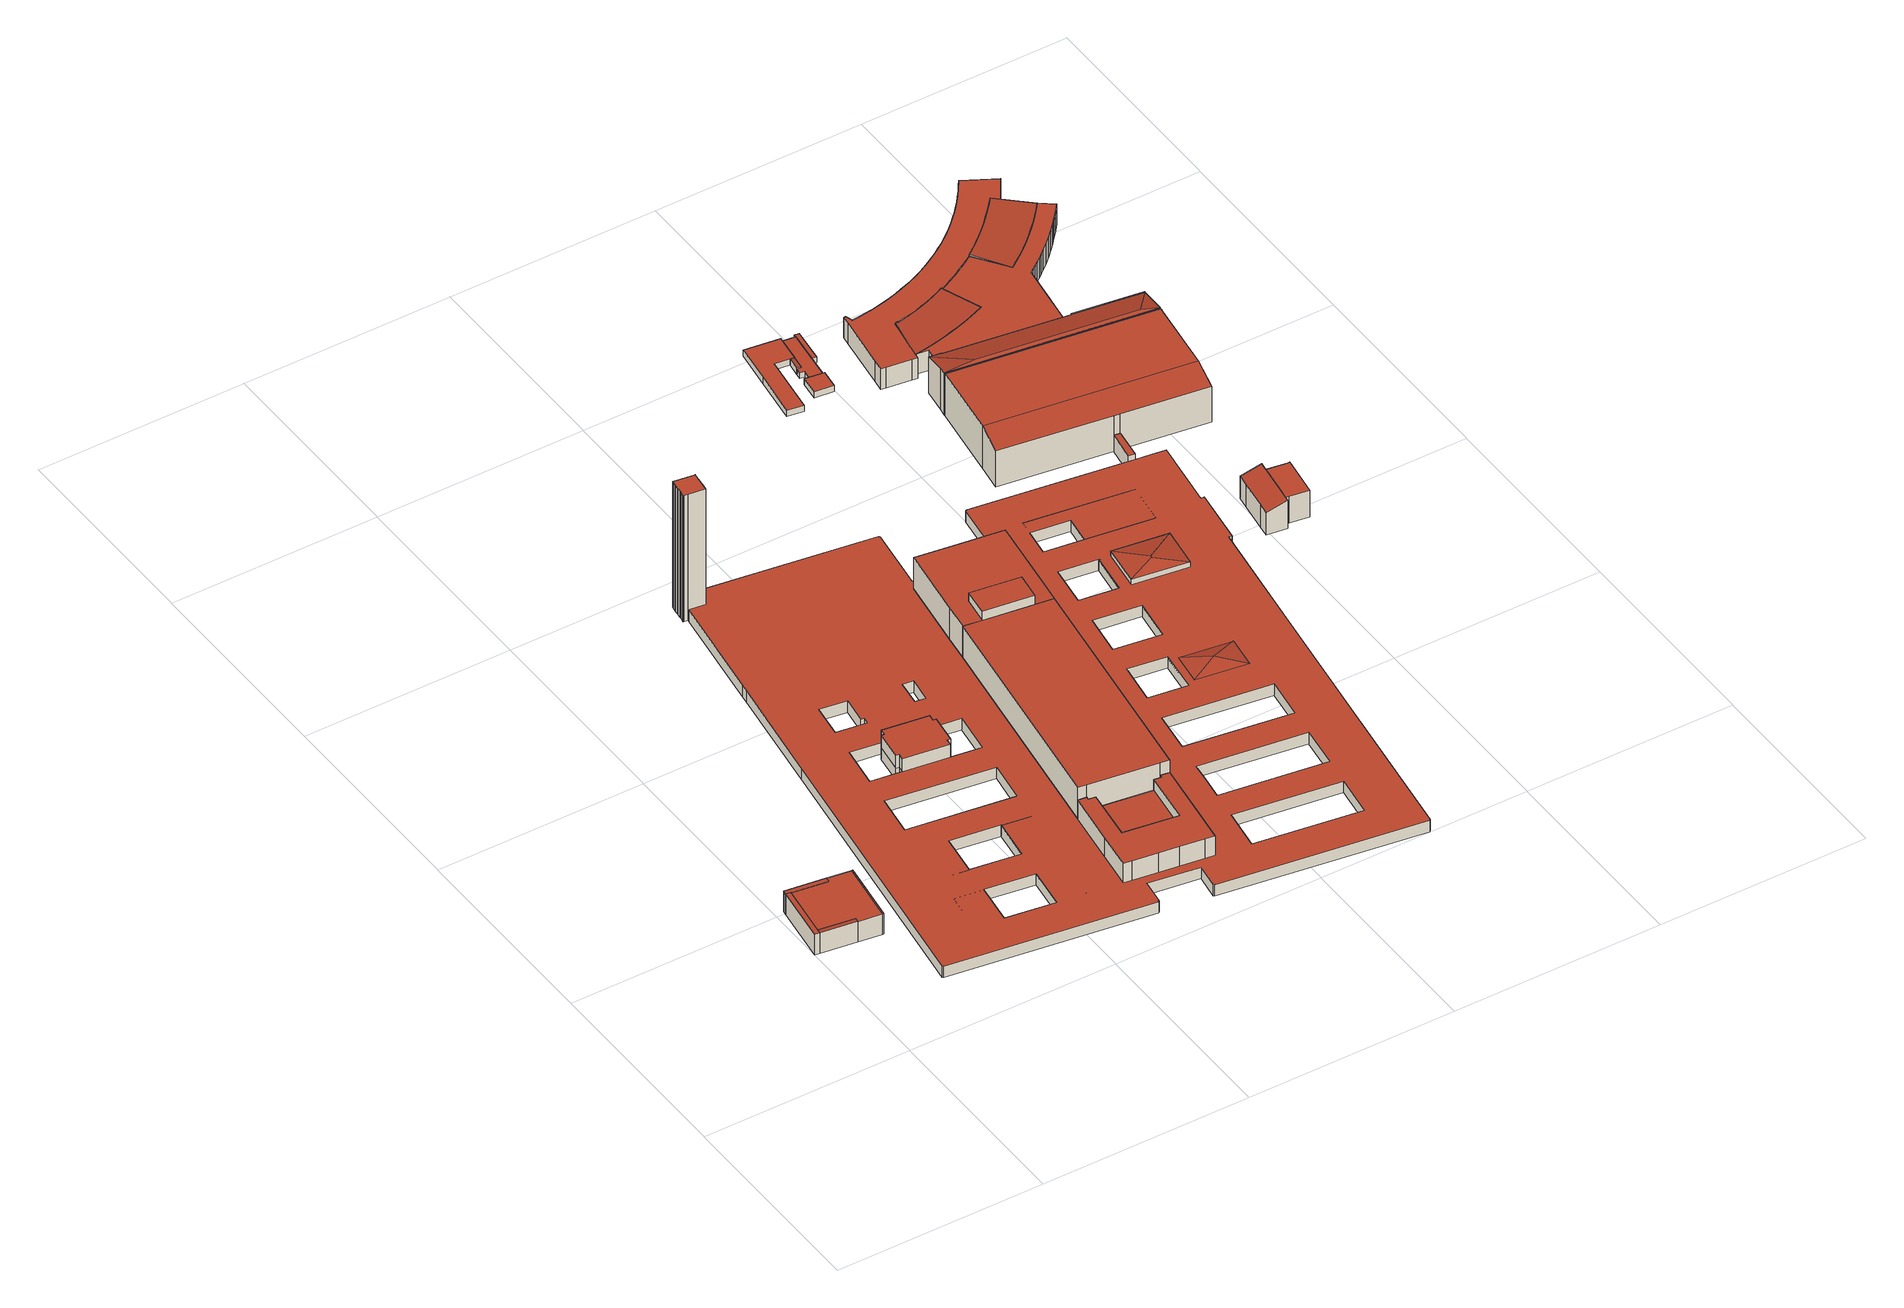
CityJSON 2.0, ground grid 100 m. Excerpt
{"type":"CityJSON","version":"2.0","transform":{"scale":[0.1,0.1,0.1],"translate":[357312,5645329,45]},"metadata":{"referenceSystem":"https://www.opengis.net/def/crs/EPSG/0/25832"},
"CityObjects":{
"building1":{"type":"Building","attributes":{"Gemeindeschluessel":"05315000","Geometrietyp2DReferenz":"3000","function":"31001_2000"},"address":[{"country":"Germany","locality":"Köln","thoroughfareNumber":"11","thoroughfareName":"Kennedy-Ufer"}],"children":["building1-1","building1-2","building1-3","building1-4","building1-5"]},
"building1-1":{"type":"BuildingPart","attributes":{"roofType":"1000","measuredHeight":11.05},"parents":["building1"],"geometry":[{"type":"Solid","lod":"2","boundaries":[[[[0,1,2,3,4]],[[4,3,5,6]],[[7,8,0,4,6]],[[2,9,10,5,3]],[[1,0,8,11]],[[2,1,11,9]],[[12,11,8,7]],[[10,12,7,6,5]],[[9,11,12,10]]]],"semantics":{"surfaces":[{"type":"WallSurface"},{"type":"RoofSurface"},{"type":"GroundSurface"},{"type":"ClosureSurface"}],"values":[[0,0,1,2,0,3,0,3,3]]}}]},
"building1-2":{"type":"BuildingPart","attributes":{"roofType":"2100","measuredHeight":11.07},"parents":["building1"],"geometry":[{"type":"Solid","lod":"2","boundaries":[[[[6,5,13,14,15]],[[7,6,15,16,17,12]],[[13,5,10,18]],[[16,15,14]],[[18,17,16,14,13]],[[10,5,6,7,12]],[[10,12,17,18]]]],"semantics":{"surfaces":[{"type":"WallSurface"},{"type":"RoofSurface"},{"type":"GroundSurface"},{"type":"ClosureSurface"}],"values":[[0,1,2,0,3,3,3]]}}]},
"building1-3":{"type":"BuildingPart","attributes":{"roofType":"2100","measuredHeight":11.11},"parents":["building1"],"geometry":[{"type":"Solid","lod":"2","boundaries":[[[[19,20,21,22,23]],[[23,22,2,1]],[[11,24,19,23,1]],[[21,25,9,2,22]],[[20,19,24]],[[25,21,20,24]],[[9,11,1,2]],[[9,25,24,11]]]],"semantics":{"surfaces":[{"type":"WallSurface"},{"type":"RoofSurface"},{"type":"GroundSurface"},{"type":"ClosureSurface"}],"values":[[0,0,1,2,0,3,3,3]]}}]},
"building1-4":{"type":"BuildingPart","attributes":{"roofType":"1000","measuredHeight":11.06},"parents":["building1"],"geometry":[{"type":"Solid","lod":"2","boundaries":[[[[26,27,28,29,30]],[[31,32,33,34,35]],[[30,29,32,31]],[[35,26,30,31]],[[28,33,32,29]],[[27,26,35,34]],[[33,28,27,34]]]],"semantics":{"surfaces":[{"type":"WallSurface"},{"type":"RoofSurface"},{"type":"GroundSurface"},{"type":"ClosureSurface"}],"values":[[0,0,0,1,2,0,3]]}}]},
"building1-5":{"type":"BuildingPart","attributes":{"roofType":"1000","measuredHeight":10.88},"parents":["building1"],"geometry":[{"type":"Solid","lod":"2","boundaries":[[[[34,33,21,20]],[[14,13,28,27]],[[27,34,20,24,11,12,17,16,14]],[[10,9,25,21,33,28,13,18]],[[10,18,17,12]],[[12,11,9,10]],[[11,24,25,9]],[[25,24,20,21]],[[33,34,27,28]],[[13,14,16,17,18]]]],"semantics":{"surfaces":[{"type":"WallSurface"},{"type":"RoofSurface"},{"type":"GroundSurface"},{"type":"ClosureSurface"}],"values":[[0,0,1,2,3,3,3,3,3,3]]}}]},
"building2":{"type":"Building","attributes":{"Gemeindeschluessel":"05315000","Geometrietyp2DReferenz":"3000","function":"31001_2000","roofType":"1000","measuredHeight":67.42},"address":[{"country":"Germany","locality":"Köln","thoroughfareNumber":"24","thoroughfareName":"Kennedy-Ufer"}],"geometry":[{"type":"Solid","lod":"2","boundaries":[[[[36,37,38,39]],[[40,41,37,36]],[[42,43,41,40]],[[44,45,43,42]],[[46,47,45,44]],[[48,49,47,46]],[[50,51,49,48]],[[52,53,51,50]],[[54,55,53,52]],[[56,57,55,54]],[[58,59,57,56]],[[60,61,59,58]],[[62,63,61,60]],[[64,65,63,62]],[[66,67,65,64]],[[68,69,67,66]],[[70,71,69,68]],[[72,73,71,70]],[[39,38,73,72]],[[70,68,66,64,62,60,58,56,54,52,50,48,46,44,42,40,36,39,72]],[[37,41,43,45,47,49,51,53,55,57,59,61,63,65,67,69,71,73,38]]]],"semantics":{"surfaces":[{"type":"WallSurface"},{"type":"RoofSurface"},{"type":"GroundSurface"}],"values":[[0,0,0,0,0,0,0,0,0,0,0,0,0,0,0,0,0,0,0,1,2]]}}]},
"building3":{"type":"Building","attributes":{"Gemeindeschluessel":"05315000","Geometrietyp2DReferenz":"3000","function":"51009_1610","roofType":"1000","measuredHeight":15.58},"geometry":[{"type":"Solid","lod":"2","boundaries":[[[[74,75,76,77]],[[78,79,75,74]],[[80,81,79,78]],[[82,83,81,80]],[[84,85,83,82]],[[86,87,85,84]],[[88,89,87,86]],[[90,91,89,88]],[[92,93,91,90]],[[94,95,93,92]],[[96,97,95,94]],[[98,99,97,96]],[[100,101,99,98]],[[102,103,101,100]],[[104,105,103,102]],[[106,107,105,104]],[[108,109,107,106]],[[77,76,109,108]],[[106,104,102,100,98,96,94,92,90,88,86,84,82,80,78,74,77,108]],[[75,79,81,83,85,87,89,91,93,95,97,99,101,103,105,107,109,76]]]],"semantics":{"surfaces":[{"type":"WallSurface"},{"type":"RoofSurface"},{"type":"GroundSurface"}],"values":[[0,0,0,0,0,0,0,0,0,0,0,0,0,0,0,0,0,0,1,2]]}}]},
"building4":{"type":"Building","attributes":{"Gemeindeschluessel":"05315000","Geometrietyp2DReferenz":"3000","function":"51009_1610","roofType":"1000","measuredHeight":9.16},"geometry":[{"type":"Solid","lod":"2","boundaries":[[[[110,111,112,113]],[[114,115,111,110]],[[116,117,115,114]],[[113,112,117,116]],[[114,110,113,116]],[[111,115,117,112]]]],"semantics":{"surfaces":[{"type":"WallSurface"},{"type":"RoofSurface"},{"type":"GroundSurface"}],"values":[[0,0,0,0,1,2]]}}]},
"building5":{"type":"Building","attributes":{"Gemeindeschluessel":"05315000","Geometrietyp2DReferenz":"3000","function":"31001_2000"},"address":[{"country":"Germany","locality":"Köln","thoroughfareNumber":"1","thoroughfareName":"Charles-de-Gaulle-Platz"},{"country":"Germany","locality":"Köln","thoroughfareNumber":"10","thoroughfareName":"Kennedy-Ufer"},{"country":"Germany","locality":"Köln","thoroughfareNumber":"16","thoroughfareName":"Kennedy-Ufer"},{"country":"Germany","locality":"Köln","thoroughfareNumber":"2","thoroughfareName":"Picassoplatz"},{"country":"Germany","locality":"Köln","thoroughfareNumber":"18","thoroughfareName":"Kennedy-Ufer"},{"country":"Germany","locality":"Köln","thoroughfareNumber":"20","thoroughfareName":"Kennedy-Ufer"},{"country":"Germany","locality":"Köln","thoroughfareNumber":"7","thoroughfareName":"Auenweg"},{"country":"Germany","locality":"Köln","thoroughfareNumber":"12","thoroughfareName":"Kennedy-Ufer"},{"country":"Germany","locality":"Köln","thoroughfareNumber":"9","thoroughfareName":"Auenweg"},{"country":"Germany","locality":"Köln","thoroughfareNumber":"1","thoroughfareName":"Picassoplatz"},{"country":"Germany","locality":"Köln","thoroughfareNumber":"11","thoroughfareName":"Auenweg"},{"country":"Germany","locality":"Köln","thoroughfareNumber":"14","thoroughfareName":"Kennedy-Ufer"},{"country":"Germany","locality":"Köln","thoroughfareNumber":"22","thoroughfareName":"Kennedy-Ufer"},{"country":"Germany","locality":"Köln","thoroughfareNumber":"3","thoroughfareName":"Auenweg"},{"country":"Germany","locality":"Köln","thoroughfareNumber":"8","thoroughfareName":"Kennedy-Ufer"},{"country":"Germany","locality":"Köln","thoroughfareNumber":"4","thoroughfareName":"Kennedy-Ufer"},{"country":"Germany","locality":"Köln","thoroughfareNumber":"6","thoroughfareName":"Kennedy-Ufer"},{"country":"Germany","locality":"Köln","thoroughfareNumber":"9","thoroughfareName":"Charles-de-Gaulle-Platz"},{"country":"Germany","locality":"Köln","thoroughfareNumber":"13","thoroughfareName":"Auenweg"},{"country":"Germany","locality":"Köln","thoroughfareNumber":"2","thoroughfareName":"Charles-de-Gaulle-Platz"},{"country":"Germany","locality":"Köln","thoroughfareNumber":"5","thoroughfareName":"Auenweg"},{"country":"Germany","locality":"Köln","thoroughfareNumber":"3","thoroughfareName":"Picassoplatz"},{"country":"Germany","locality":"Köln","thoroughfareNumber":"1e","thoroughfareName":"Charles-de-Gaulle-Platz"},{"country":"Germany","locality":"Köln","thoroughfareNumber":"1d","thoroughfareName":"Picassoplatz"},{"country":"Germany","locality":"Köln","thoroughfareNumber":"1c","thoroughfareName":"Picassoplatz"},{"country":"Germany","locality":"Köln","thoroughfareNumber":"1f","thoroughfareName":"Charles-de-Gaulle-Platz"},{"country":"Germany","locality":"Köln","thoroughfareNumber":"11a","thoroughfareName":"Auenweg"},{"country":"Germany","locality":"Köln","thoroughfareNumber":"1c","thoroughfareName":"Charles-de-Gaulle-Platz"},{"country":"Germany","locality":"Köln","thoroughfareNumber":"1a","thoroughfareName":"Charles-de-Gaulle-Platz"},{"country":"Germany","locality":"Köln","thoroughfareNumber":"13a","thoroughfareName":"Auenweg"},{"country":"Germany","locality":"Köln","thoroughfareNumber":"1b","thoroughfareName":"Picassoplatz"},{"country":"Germany","locality":"Köln","thoroughfareNumber":"1d","thoroughfareName":"Charles-de-Gaulle-Platz"},{"country":"Germany","locality":"Köln","thoroughfareNumber":"1e","thoroughfareName":"Picassoplatz"},{"country":"Germany","locality":"Köln","thoroughfareNumber":"1a","thoroughfareName":"Picassoplatz"},{"country":"Germany","locality":"Köln","thoroughfareNumber":"1f","thoroughfareName":"Picassoplatz"},{"country":"Germany","locality":"Köln","thoroughfareNumber":"1b","thoroughfareName":"Charles-de-Gaulle-Platz"}],"children":["building5-1","building5-2","building5-3","building5-4","building5-5","building5-6","building5-7","building5-8","building5-9","building5-10","building5-11"]},
"building5-1":{"type":"BuildingPart","attributes":{"roofType":"1000","measuredHeight":5.64},"parents":["building5"],"geometry":[{"type":"Solid","lod":"2","boundaries":[[[[118,119,120,121]],[[122,123,119,118]],[[124,125,123,122]],[[121,120,125,124]],[[122,118,121,124]],[[119,123,125,120]]]],"semantics":{"surfaces":[{"type":"WallSurface"},{"type":"RoofSurface"},{"type":"GroundSurface"}],"values":[[0,0,0,0,1,2]]}}]},
"building5-2":{"type":"BuildingPart","attributes":{"roofType":"1000","measuredHeight":5.63},"parents":["building5"],"geometry":[{"type":"Solid","lod":"2","boundaries":[[[[126,127,128,129]],[[130,131,127,126]],[[132,133,131,130]],[[129,128,133,132]],[[130,126,129,132]],[[127,131,133,128]]]],"semantics":{"surfaces":[{"type":"WallSurface"},{"type":"RoofSurface"},{"type":"GroundSurface"}],"values":[[0,0,0,0,1,2]]}}]},
"building5-3":{"type":"BuildingPart","attributes":{"roofType":"1000","measuredHeight":5.64},"parents":["building5"],"geometry":[{"type":"Solid","lod":"2","boundaries":[[[[134,135,136,137]],[[138,139,135,134]],[[140,141,139,138]],[[137,136,141,140]],[[138,134,137,140]],[[135,139,141,136]]]],"semantics":{"surfaces":[{"type":"WallSurface"},{"type":"RoofSurface"},{"type":"GroundSurface"}],"values":[[0,0,0,0,1,2]]}}]},
"building5-4":{"type":"BuildingPart","attributes":{"roofType":"1000","measuredHeight":5.64},"parents":["building5"],"geometry":[{"type":"Solid","lod":"2","boundaries":[[[[142,143,144,145]],[[146,147,143,142]],[[148,149,147,146]],[[146,142,145,148]],[[143,147,149,144]],[[149,148,145,144]]]],"semantics":{"surfaces":[{"type":"WallSurface"},{"type":"RoofSurface"},{"type":"GroundSurface"},{"type":"ClosureSurface"}],"values":[[0,0,0,1,2,3]]}}]},
"building5-5":{"type":"BuildingPart","attributes":{"roofType":"1000","measuredHeight":5.66},"parents":["building5"],"geometry":[{"type":"Solid","lod":"2","boundaries":[[[[150,151,152,153]],[[154,155,151,150]],[[156,157,155,154]],[[153,152,157,156]],[[154,150,153,156]],[[151,155,157,152]]]],"semantics":{"surfaces":[{"type":"WallSurface"},{"type":"RoofSurface"},{"type":"GroundSurface"}],"values":[[0,0,0,0,1,2]]}}]},
"building5-6":{"type":"BuildingPart","attributes":{"roofType":"9999","measuredHeight":6},"parents":["building5"],"geometry":[{"type":"Solid","lod":"2","boundaries":[[[[158,159,160,161,162,163,164,165,166,167,168,169,170,171,172,173,174,175,176,177,178,179,180,181,182,183,184,185,186,187,188,189,190,191,192,193,194,195,196,197,198,199],[200,201,202,203,204],[205,206,207,208],[209,210,211,212],[213,214,215,216],[217,218,219,220],[221,222,223,224,225],[226,227,228,229],[230,231,232,233,234,235,236,237,238,239,240,241,242,243,244,245],[246,247,248,249],[250,251,252,253],[254,255,256,257],[258,259,260,261,262,263,264,265],[266,267,268,269,270,271],[272,273,274,275,276,277,278,279],[280,281,282,283]],[[256,284,285,257]],[[252,120,125,253]],[[248,152,157,249]],[[247,136,152,248]],[[246,135,136,247]],[[249,157,135,246]],[[251,127,120,252]],[[250,131,127,251]],[[253,125,131,250]],[[255,286,284,256]],[[254,287,286,255]],[[257,285,287,254]],[[262,288,289,263]],[[261,290,288,262]],[[260,291,290,261]],[[259,292,291,260]],[[258,293,292,259]],[[265,294,293,258]],[[271,295,296,266]],[[282,297,298,283]],[[281,299,297,282]],[[280,300,299,281]],[[283,298,300,280]],[[196,301,302,197]],[[195,303,301,196]],[[194,304,303,195]],[[193,305,304,194]],[[192,306,305,193]],[[191,307,306,192]],[[190,308,307,191]],[[189,309,308,190]],[[188,310,309,189]],[[187,311,310,188]],[[186,312,311,187]],[[185,313,312,186]],[[184,314,313,185]],[[183,315,314,184]],[[182,316,315,183]],[[244,317,318,245]],[[243,319,317,244]],[[242,320,319,243]],[[241,321,320,242]],[[240,322,321,241]],[[239,323,322,240]],[[238,324,323,239]],[[237,325,324,238]],[[236,326,325,237]],[[235,327,326,236]],[[234,328,327,235]],[[233,329,328,234]],[[232,330,329,233]],[[231,331,330,232]],[[230,332,331,231]],[[245,318,332,230]],[[181,333,316,182]],[[180,334,333,181]],[[179,335,334,180]],[[178,336,335,179]],[[177,337,336,178]],[[176,338,337,177]],[[175,339,338,176]],[[174,340,339,175]],[[173,341,340,174]],[[172,342,341,173]],[[171,343,342,172]],[[170,344,343,171]],[[169,345,344,170]],[[168,346,345,169]],[[167,347,346,168]],[[166,348,347,167]],[[165,349,348,166]],[[164,350,349,165]],[[163,351,350,164]],[[228,352,353,229]],[[227,354,352,228]],[[226,355,354,227]],[[224,356,357,225]],[[223,358,356,224]],[[219,359,360,220]],[[218,361,359,219]],[[215,362,363,216]],[[214,364,362,215]],[[213,365,364,214]],[[211,366,367,212]],[[210,368,366,211]],[[209,369,368,210]],[[207,143,370,208]],[[206,147,143,207]],[[203,371,372,204]],[[202,373,371,203]],[[201,374,373,202]],[[200,375,374,201]],[[204,372,375,200]],[[205,376,147,206]],[[208,370,376,205]],[[212,367,369,209]],[[216,363,365,213]],[[217,377,361,218]],[[220,360,377,217]],[[222,378,358,223]],[[221,379,378,222]],[[225,357,379,221]],[[229,353,355,226]],[[162,380,351,163]],[[161,381,380,162]],[[160,382,381,161]],[[159,383,382,160]],[[158,384,383,159]],[[199,385,384,158]],[[198,386,385,199]],[[197,302,386,198]],[[278,387,388,279]],[[277,389,387,278]],[[276,390,389,277]],[[275,391,390,276]],[[274,392,391,275]],[[273,393,392,274]],[[272,394,393,273]],[[279,388,394,272]],[[270,395,295,271]],[[269,396,395,270]],[[268,397,396,269]],[[267,398,397,268]],[[266,296,398,267]],[[264,399,294,265]],[[263,289,399,264]],[[302,301,303,304,305,306,307,308,309,310,311,312,313,314,315,316,333,334,335,336,337,338,339,340,341,342,343,344,345,346,347,348,349,350,351,380,381,382,383,384,385,386],[387,389,390,391,392,393,394,388],[152,136,135,157],[120,127,131,125],[284,286,287,285],[399,289,288,290,291,292,293,294],[395,396,397,398,296,295],[297,299,300,298],[317,319,320,321,322,323,324,325,326,327,328,329,330,331,332,318],[371,373,374,375,372],[143,147,376,370],[366,368,369,367],[362,364,365,363],[359,361,377,360],[356,358,378,379,357],[352,354,355,353]]]],"semantics":{"surfaces":[{"type":"RoofSurface"},{"type":"WallSurface"},{"type":"GroundSurface"}],"values":[[0,1,1,1,1,1,1,1,1,1,1,1,1,1,1,1,1,1,1,1,1,1,1,1,1,1,1,1,1,1,1,1,1,1,1,1,1,1,1,1,1,1,1,1,1,1,1,1,1,1,1,1,1,1,1,1,1,1,1,1,1,1,1,1,1,1,1,1,1,1,1,1,1,1,1,1,1,1,1,1,1,1,1,1,1,1,1,1,1,1,1,1,1,1,1,1,1,1,1,1,1,1,1,1,1,1,1,1,1,1,1,1,1,1,1,1,1,1,1,1,1,1,1,1,1,1,1,2]]}}]},
"building5-7":{"type":"BuildingPart","attributes":{"roofType":"1000","measuredHeight":12.87},"parents":["building5"],"geometry":[{"type":"Solid","lod":"2","boundaries":[[[[400,390,389,401]],[[402,391,390,400]],[[403,392,391,402]],[[404,288,392,403]],[[405,290,288,404]],[[406,291,290,405]],[[407,292,291,406]],[[408,293,292,407]],[[409,294,293,408]],[[410,388,294,409]],[[411,387,388,410]],[[401,389,387,411]],[[410,409,408,407,406,405,404,403,402,400,401,411]],[[390,391,392,288,290,291,292,293,294,388,387,389]]]],"semantics":{"surfaces":[{"type":"WallSurface"},{"type":"RoofSurface"},{"type":"GroundSurface"}],"values":[[0,0,0,0,0,0,0,0,0,0,0,0,1,2]]}}]},
"building5-8":{"type":"BuildingPart","attributes":{"roofType":"3500","measuredHeight":8.46},"parents":["building5"],"geometry":[{"type":"Solid","lod":"2","boundaries":[[[[412,364,362,413]],[[414,415,364,412]],[[416,417,415,414]],[[413,362,417,416]],[[413,418,412]],[[412,418,414]],[[414,418,416]],[[416,418,413]],[[364,415,417,362]]]],"semantics":{"surfaces":[{"type":"WallSurface"},{"type":"RoofSurface"},{"type":"GroundSurface"}],"values":[[0,0,0,0,1,1,1,1,2]]}}]},
"building5-9":{"type":"BuildingPart","attributes":{"roofType":"1000","measuredHeight":5.8},"parents":["building5"],"geometry":[{"type":"Solid","lod":"2","boundaries":[[[[419,366,420,421]],[[422,368,366,419]],[[423,424,368,422]],[[421,420,424,423]],[[422,419,421,423]],[[366,368,424,420]]]],"semantics":{"surfaces":[{"type":"WallSurface"},{"type":"RoofSurface"},{"type":"GroundSurface"}],"values":[[0,0,0,0,1,2]]}}]},
"building5-10":{"type":"BuildingPart","attributes":{"roofType":"1000","measuredHeight":5.94},"parents":["building5"],"geometry":[{"type":"Solid","lod":"2","boundaries":[[[[425,426,373,202]],[[427,428,426,425]],[[429,430,428,427]],[[204,372,430,429]],[[203,371,372,204]],[[202,373,371,203]],[[204,429,427,425,202,203]],[[426,428,430,372,371,373]]]],"semantics":{"surfaces":[{"type":"WallSurface"},{"type":"RoofSurface"},{"type":"GroundSurface"}],"values":[[0,0,0,0,0,0,1,2]]}}]},
"building5-11":{"type":"BuildingPart","attributes":{"roofType":"3200","measuredHeight":11.06},"parents":["building5"],"geometry":[{"type":"Solid","lod":"2","boundaries":[[[[431,432,149,148,433]],[[434,435,432,431]],[[436,145,144,435,434]],[[433,437,431]],[[434,438,436]],[[436,438,437,433]],[[431,437,438,434]],[[149,432,435,144]],[[145,436,433,148]],[[149,144,145,148]]]],"semantics":{"surfaces":[{"type":"WallSurface"},{"type":"RoofSurface"},{"type":"GroundSurface"},{"type":"ClosureSurface"}],"values":[[0,0,0,1,1,1,1,2,0,3]]}}]},
"building6":{"type":"Building","attributes":{"Gemeindeschluessel":"05315000","Geometrietyp2DReferenz":"3000","function":"51009_1610"},"children":["building6-1","building6-2","building6-3"]},
"building6-1":{"type":"BuildingPart","attributes":{"roofType":"1000","measuredHeight":22.4},"parents":["building6"],"geometry":[{"type":"Solid","lod":"2","boundaries":[[[[439,440,441,442]],[[443,444,440,439]],[[445,446,444,443]],[[447,448,446,445]],[[449,450,448,447]],[[445,443,439,442,451,452,449,447]],[[453,454,441,440,444,446,448,450]],[[450,449,452,453]],[[453,452,451,454]],[[454,451,442,441]]]],"semantics":{"surfaces":[{"type":"WallSurface"},{"type":"RoofSurface"},{"type":"GroundSurface"},{"type":"ClosureSurface"}],"values":[[0,0,0,0,0,1,2,3,3,3]]}}]},
"building6-2":{"type":"BuildingPart","attributes":{"roofType":"1000","measuredHeight":22.5},"parents":["building6"],"geometry":[{"type":"Solid","lod":"2","boundaries":[[[[455,456,457,458]],[[459,460,456,455]],[[461,462,460,459]],[[463,464,462,461]],[[465,466,464,463]],[[467,442,441,466,465]],[[458,457,450,449,468]],[[469,470,471,472,467,465,463,461,459,455,458,468]],[[456,460,462,464,466,441,454,473,474,453,450,457]],[[442,467,472,451]],[[454,441,442,451]],[[454,451,472,471,473]],[[473,471,470,474]],[[474,470,469,452,453]],[[452,469,468,449]],[[450,453,452,449]]]],"semantics":{"surfaces":[{"type":"WallSurface"},{"type":"RoofSurface"},{"type":"GroundSurface"},{"type":"ClosureSurface"}],"values":[[0,0,0,0,0,0,0,1,2,0,3,3,3,3,0,3]]}}]},
"building6-3":{"type":"BuildingPart","attributes":{"roofType":"1000","measuredHeight":27.19},"parents":["building6"],"geometry":[{"type":"Solid","lod":"2","boundaries":[[[[475,476,477,478]],[[453,474,473,454]],[[451,472,477,476,469,452]],[[453,454,451,452]],[[469,476,475,470]],[[474,453,452,469,470]],[[470,475,478,471]],[[473,474,470,471]],[[471,478,477,472]],[[451,454,473,471,472]]]],"semantics":{"surfaces":[{"type":"RoofSurface"},{"type":"GroundSurface"},{"type":"WallSurface"},{"type":"ClosureSurface"}],"values":[[0,1,2,3,2,3,2,3,2,3]]}}]},
"building7":{"type":"Building","attributes":{"Gemeindeschluessel":"05315000","Geometrietyp2DReferenz":"3000","function":"31001_2000","roofType":"1000","measuredHeight":26.56},"geometry":[{"type":"Solid","lod":"2","boundaries":[[[[475,479,480,476]],[[478,481,479,475]],[[477,482,481,478]],[[476,480,482,477]],[[478,475,476,477]],[[479,481,482,480]]]],"semantics":{"surfaces":[{"type":"WallSurface"},{"type":"RoofSurface"},{"type":"GroundSurface"}],"values":[[0,0,0,0,1,2]]}}]},
"building8":{"type":"Building","attributes":{"Gemeindeschluessel":"05315000","Geometrietyp2DReferenz":"3000","function":"51009_1610","roofType":"1000","measuredHeight":15.49},"geometry":[{"type":"Solid","lod":"2","boundaries":[[[[483,484,485,486]],[[487,488,484,483]],[[489,490,488,487]],[[486,485,490,489]],[[487,483,486,489]],[[484,488,490,485]]]],"semantics":{"surfaces":[{"type":"WallSurface"},{"type":"RoofSurface"},{"type":"GroundSurface"}],"values":[[0,0,0,0,1,2]]}}]},
"building9":{"type":"Building","attributes":{"Gemeindeschluessel":"05315000","Geometrietyp2DReferenz":"3000","function":"31001_2000","roofType":"1000","measuredHeight":3.33},"geometry":[{"type":"Solid","lod":"2","boundaries":[[[[491,492,493,494]],[[495,496,492,491]],[[497,498,496,495]],[[499,500,498,497]],[[501,502,500,499]],[[503,504,502,501]],[[505,506,504,503]],[[507,508,506,505]],[[494,493,508,507]],[[505,503,501,499,497,495,491,494,507]],[[492,496,498,500,502,504,506,508,493]]]],"semantics":{"surfaces":[{"type":"WallSurface"},{"type":"RoofSurface"},{"type":"GroundSurface"}],"values":[[0,0,0,0,0,0,0,0,0,1,2]]}}]},
"building10":{"type":"Building","attributes":{"Gemeindeschluessel":"05315000","Geometrietyp2DReferenz":"3000","function":"31001_2000","roofType":"2100","measuredHeight":3.38},"geometry":[{"type":"Solid","lod":"2","boundaries":[[[[509,506,508,507]],[[510,511,506,509]],[[512,513,511,510]],[[507,508,513,512]],[[510,509,507,512]],[[506,511,513,508]]]],"semantics":{"surfaces":[{"type":"WallSurface"},{"type":"RoofSurface"},{"type":"GroundSurface"}],"values":[[0,0,0,0,1,2]]}}]},
"building11":{"type":"Building","attributes":{"Geometrietyp2DReferenz":"3000","Gemeindeschluessel":"05315000","function":"31001_2000"},"children":["building11-1","building11-2"]},
"building11-1":{"type":"BuildingPart","attributes":{"roofType":"1000","measuredHeight":3.19},"parents":["building11"],"geometry":[{"type":"Solid","lod":"2","boundaries":[[[[514,515,516,517]],[[518,519,515,514]],[[520,521,519,518]],[[517,516,521,520]],[[518,514,517,520]],[[515,519,521,516]]]],"semantics":{"surfaces":[{"type":"WallSurface"},{"type":"RoofSurface"},{"type":"GroundSurface"}],"values":[[0,0,0,0,1,2]]}}]},
"building11-2":{"type":"BuildingPart","attributes":{"roofType":"1000","measuredHeight":3.02},"parents":["building11"],"geometry":[{"type":"Solid","lod":"2","boundaries":[[[[522,523,524,525]],[[526,527,523,522]],[[528,529,527,526]],[[525,524,529,528]],[[526,522,525,528]],[[523,527,529,524]]]],"semantics":{"surfaces":[{"type":"WallSurface"},{"type":"RoofSurface"},{"type":"GroundSurface"}],"values":[[0,0,0,0,1,2]]}}]},
"building12":{"type":"Building","attributes":{"Gemeindeschluessel":"05315000","Geometrietyp2DReferenz":"3000","function":"31001_2000","roofType":"1000","measuredHeight":3.16},"geometry":[{"type":"Solid","lod":"2","boundaries":[[[[530,513,531,532]],[[533,511,513,530]],[[534,535,511,533]],[[536,506,535,534]],[[537,504,506,536]],[[538,539,504,537]],[[540,541,539,538]],[[542,543,541,540]],[[544,545,543,542]],[[546,547,545,544]],[[532,531,547,546]],[[544,542,540,538,537,536,534,533,530,532,546]],[[513,511,535,506,504,539,541,543,545,547,531]]]],"semantics":{"surfaces":[{"type":"WallSurface"},{"type":"RoofSurface"},{"type":"GroundSurface"}],"values":[[0,0,0,0,0,0,0,0,0,0,0,1,2]]}}]},
"building13":{"type":"Building","attributes":{"Gemeindeschluessel":"05315000","Geometrietyp2DReferenz":"3000","function":"31001_3030","roofType":"2100","measuredHeight":11.39},"geometry":[{"type":"Solid","lod":"2","boundaries":[[[[548,549,550,551]],[[552,553,549,548]],[[554,555,553,552]],[[556,557,555,554]],[[558,559,557,556]],[[560,561,559,558]],[[562,563,561,560]],[[564,565,563,562]],[[566,567,565,564]],[[568,569,567,566]],[[570,571,569,568]],[[572,573,571,570]],[[574,575,573,572]],[[576,577,575,574]],[[578,579,577,576]],[[580,581,579,578]],[[582,583,581,580]],[[584,585,583,582]],[[586,587,585,584]],[[588,589,587,586]],[[590,591,589,588]],[[551,550,591,590]],[[588,586,584,582,580,578,576,574,572,570,568,566,564,562,560,558,556,554,552,548,551,590]],[[549,553,555,557,559,561,563,565,567,569,571,573,575,577,579,581,583,585,587,589,591,550]]]],"semantics":{"surfaces":[{"type":"WallSurface"},{"type":"RoofSurface"},{"type":"GroundSurface"}],"values":[[0,0,0,0,0,0,0,0,0,0,0,0,0,0,0,0,0,0,0,0,0,0,1,2]]}}]},
"building14":{"type":"Building","attributes":{"Gemeindeschluessel":"05315000","Geometrietyp2DReferenz":"3000","function":"31001_2461"},"children":["building14-1","building14-2","building14-3","building14-4"]},
"building14-1":{"type":"BuildingPart","attributes":{"roofType":"3200","measuredHeight":23.33},"parents":["building14"],"geometry":[{"type":"Solid","lod":"2","boundaries":[[[[592,593,594,595]],[[596,597,598,599,600]],[[601,602,603,604,605]],[[606,607,602,601]],[[608,609,607,606]],[[610,611,609,608]],[[595,594,611,610]],[[600,612,596]],[[601,605,613,606]],[[614,592,595,610,608,606,613,612,600]],[[596,612,613,605]],[[593,599,598,603,602,607,609,611,594]],[[593,592,614,600,599]],[[604,597,596,605]],[[603,598,597,604]]]],"semantics":{"surfaces":[{"type":"WallSurface"},{"type":"RoofSurface"},{"type":"GroundSurface"},{"type":"ClosureSurface"}],"values":[[0,0,0,0,0,0,0,1,1,1,1,2,3,0,3]]}}]},
"building14-2":{"type":"BuildingPart","attributes":{"roofType":"9999","measuredHeight":22.73},"parents":["building14"],"geometry":[{"type":"Solid","lod":"2","boundaries":[[[[615,616,617,618]],[[619,620,621,616,615]],[[622,623,624,625]],[[626,627,623,622]],[[628,629,627,626]],[[604,603,629,628]],[[630,631,598,597]],[[632,633,631,630]],[[634,635,633,632]],[[618,617,635,634]],[[622,625,619,615,618,626]],[[597,604,628,630]],[[634,632,630,628,626,618]],[[616,621,624,623,627,629,603,598,631,633,635,617]],[[636,620,619,625,624]],[[621,620,636,624]],[[598,603,604,597]]]],"semantics":{"surfaces":[{"type":"WallSurface"},{"type":"RoofSurface"},{"type":"GroundSurface"},{"type":"ClosureSurface"}],"values":[[0,0,0,0,0,0,0,0,0,0,1,1,1,2,0,3,3]]}}]},
"building14-3":{"type":"BuildingPart","attributes":{"roofType":"1000","measuredHeight":8.81},"parents":["building14"],"geometry":[{"type":"Solid","lod":"2","boundaries":[[[[637,638,621,620]],[[639,640,638,637]],[[636,624,640,639]],[[637,620,636,639]],[[621,638,640,624]],[[624,636,620,621]]]],"semantics":{"surfaces":[{"type":"WallSurface"},{"type":"RoofSurface"},{"type":"GroundSurface"},{"type":"ClosureSurface"}],"values":[[0,0,0,1,2,3]]}}]},
"building14-4":{"type":"BuildingPart","attributes":{"roofType":"1000","measuredHeight":19.39},"parents":["building14"],"geometry":[{"type":"Solid","lod":"2","boundaries":[[[[641,642,593,592]],[[643,644,642,641]],[[600,599,644,643]],[[643,641,592,614,600]],[[642,644,599,593]],[[599,600,614,592,593]]]],"semantics":{"surfaces":[{"type":"WallSurface"},{"type":"RoofSurface"},{"type":"GroundSurface"},{"type":"ClosureSurface"}],"values":[[0,0,0,1,2,3]]}}]},
"building15":{"type":"Building","attributes":{"Gemeindeschluessel":"05315000","Geometrietyp2DReferenz":"3000","function":"31001_2000","roofType":"2100","measuredHeight":15.17},"geometry":[{"type":"Solid","lod":"2","boundaries":[[[[645,646,647,648]],[[649,650,646,645]],[[651,652,650,649]],[[653,654,652,651]],[[655,656,654,653]],[[657,658,656,655]],[[659,660,658,657]],[[661,662,660,659]],[[663,664,662,661]],[[648,647,664,663]],[[661,659,657,655,653,651,649,645,648,663]],[[646,650,652,654,656,658,660,662,664,647]]]],"semantics":{"surfaces":[{"type":"WallSurface"},{"type":"RoofSurface"},{"type":"GroundSurface"}],"values":[[0,0,0,0,0,0,0,0,0,0,1,2]]}}]},
"building16":{"type":"Building","attributes":{"Gemeindeschluessel":"05315000","Geometrietyp2DReferenz":"3000","function":"31001_2000","roofType":"1000","measuredHeight":14.18},"geometry":[{"type":"Solid","lod":"2","boundaries":[[[[665,660,662,666]],[[667,658,660,665]],[[668,656,658,667]],[[669,670,656,668]],[[671,672,670,669]],[[673,674,672,671]],[[675,676,674,673]],[[666,662,676,675]],[[673,671,669,668,667,665,666,675]],[[660,658,656,670,672,674,676,662]]]],"semantics":{"surfaces":[{"type":"WallSurface"},{"type":"RoofSurface"},{"type":"GroundSurface"}],"values":[[0,0,0,0,0,0,0,0,1,2]]}}]},
"building17":{"type":"Building","attributes":{"Gemeindeschluessel":"05315000","Geometrietyp2DReferenz":"3000","function":"31001_3030","roofType":"1000","measuredHeight":10.93},"geometry":[{"type":"Solid","lod":"2","boundaries":[[[[677,678,679,680]],[[681,682,678,677]],[[683,684,682,681]],[[685,686,684,683]],[[687,688,686,685]],[[689,690,688,687]],[[691,692,690,689]],[[693,694,692,691]],[[695,696,694,693]],[[697,698,696,695]],[[699,700,698,697]],[[701,702,700,699]],[[703,704,702,701]],[[705,706,704,703]],[[707,708,706,705]],[[709,710,708,707]],[[711,712,710,709]],[[713,714,712,711]],[[715,716,714,713]],[[717,718,716,715]],[[719,720,718,717]],[[721,722,720,719]],[[723,724,722,721]],[[725,726,724,723]],[[727,728,726,725]],[[729,730,728,727]],[[731,732,730,729]],[[733,734,732,731]],[[735,736,734,733]],[[737,738,736,735]],[[739,740,738,737]],[[741,742,740,739]],[[743,744,742,741]],[[745,746,744,743]],[[747,748,746,745]],[[749,750,748,747]],[[751,752,750,749]],[[753,754,752,751]],[[755,756,754,753]],[[757,758,756,755]],[[759,760,758,757]],[[761,762,760,759]],[[763,764,762,761]],[[765,766,764,763]],[[767,768,766,765]],[[769,770,768,767]],[[771,772,770,769]],[[773,774,772,771]],[[775,776,774,773]],[[777,778,776,775]],[[779,780,778,777]],[[781,782,780,779]],[[783,784,782,781]],[[785,786,784,783]],[[787,788,786,785]],[[789,790,788,787]],[[791,792,790,789]],[[793,794,792,791]],[[795,796,794,793]],[[797,798,796,795]],[[799,800,798,797]],[[801,802,800,799]],[[803,804,802,801]],[[805,806,804,803]],[[807,808,806,805]],[[809,810,808,807]],[[811,812,810,809]],[[813,814,812,811]],[[815,816,814,813]],[[817,818,816,815]],[[680,679,818,817]],[[815,813,811,809,807,805,803,801,799,797,795,793,791,789,787,785,783,781,779,777,775,773,771,769,767,765,763,761,759,757,755,753,751,749,747,745,743,741,739,737,735,733,731,729,727,725,723,721,719,717,715,713,711,709,707,705,703,701,699,697,695,693,691,689,687,685,683,681,677,680,817]],[[678,682,684,686,688,690,692,694,696,698,700,702,704,706,708,710,712,714,716,718,720,722,724,726,728,730,732,734,736,738,740,742,744,746,748,750,752,754,756,758,760,762,764,766,768,770,772,774,776,778,780,782,784,786,788,790,792,794,796,798,800,802,804,806,808,810,812,814,816,818,679]]]],"semantics":{"surfaces":[{"type":"WallSurface"},{"type":"RoofSurface"},{"type":"GroundSurface"}],"values":[[0,0,0,0,0,0,0,0,0,0,0,0,0,0,0,0,0,0,0,0,0,0,0,0,0,0,0,0,0,0,0,0,0,0,0,0,0,0,0,0,0,0,0,0,0,0,0,0,0,0,0,0,0,0,0,0,0,0,0,0,0,0,0,0,0,0,0,0,0,0,0,1,2]]}}]},
"building18":{"type":"Building","attributes":{"Gemeindeschluessel":"05315000","Geometrietyp2DReferenz":"3000","function":"31001_3030","roofType":"1000","measuredHeight":10.56},"geometry":[{"type":"Solid","lod":"2","boundaries":[[[[819,820,821,822]],[[823,824,820,819]],[[825,563,824,823]],[[826,561,563,825]],[[827,559,561,826]],[[828,557,559,827]],[[829,555,557,828]],[[830,553,555,829]],[[831,549,553,830]],[[832,550,549,831]],[[833,591,550,832]],[[834,589,591,833]],[[835,587,589,834]],[[836,585,587,835]],[[837,838,585,836]],[[839,840,838,837]],[[841,842,840,839]],[[843,844,842,841]],[[845,846,844,843]],[[847,848,846,845]],[[849,850,848,847]],[[851,852,850,849]],[[853,854,852,851]],[[855,856,854,853]],[[857,858,856,855]],[[859,860,858,857]],[[861,862,860,859]],[[863,864,862,861]],[[865,866,864,863]],[[867,868,866,865]],[[869,870,868,867]],[[871,872,870,869]],[[873,874,872,871]],[[875,876,874,873]],[[877,878,876,875]],[[879,880,878,877]],[[881,882,880,879]],[[883,884,882,881]],[[885,886,884,883]],[[887,888,886,885]],[[889,890,888,887]],[[891,892,890,889]],[[893,894,892,891]],[[895,896,894,893]],[[897,898,896,895]],[[899,900,898,897]],[[901,902,900,899]],[[903,904,902,901]],[[905,906,904,903]],[[907,908,906,905]],[[909,910,908,907]],[[911,912,910,909]],[[822,821,912,911]],[[909,907,905,903,901,899,897,895,893,891,889,887,885,883,881,879,877,875,873,871,869,867,865,863,861,859,857,855,853,851,849,847,845,843,841,839,837,836,835,834,833,832,831,830,829,828,827,826,825,823,819,822,911]],[[820,824,563,561,559,557,555,553,549,550,591,589,587,585,838,840,842,844,846,848,850,852,854,856,858,860,862,864,866,868,870,872,874,876,878,880,882,884,886,888,890,892,894,896,898,900,902,904,906,908,910,912,821]]]],"semantics":{"surfaces":[{"type":"WallSurface"},{"type":"RoofSurface"},{"type":"GroundSurface"}],"values":[[0,0,0,0,0,0,0,0,0,0,0,0,0,0,0,0,0,0,0,0,0,0,0,0,0,0,0,0,0,0,0,0,0,0,0,0,0,0,0,0,0,0,0,0,0,0,0,0,0,0,0,0,0,1,2]]}}]},
"building19":{"type":"Building","attributes":{"Gemeindeschluessel":"05315000","Geometrietyp2DReferenz":"3000","function":"31001_3030","roofType":"2100","measuredHeight":11.51},"address":[{"country":"Germany","locality":"Köln","thoroughfareNumber":"17","thoroughfareName":"Auenweg"}],"geometry":[{"type":"Solid","lod":"2","boundaries":[[[[913,864,866,914]],[[915,862,864,913]],[[916,860,862,915]],[[917,858,860,916]],[[918,856,858,917]],[[919,854,856,918]],[[920,852,854,919]],[[921,850,852,920]],[[922,923,850,921]],[[924,925,923,922]],[[926,927,925,924]],[[928,929,927,926]],[[930,931,929,928]],[[932,933,931,930]],[[934,935,933,932]],[[936,937,935,934]],[[938,939,937,936]],[[940,941,939,938]],[[942,872,941,940]],[[943,870,872,942]],[[944,868,870,943]],[[914,866,868,944]],[[943,942,940,938,936,934,932,930,928,926,924,922,921,920,919,918,917,916,915,913,914,944]],[[864,862,860,858,856,854,852,850,923,925,927,929,931,933,935,937,939,941,872,870,868,866]]]],"semantics":{"surfaces":[{"type":"WallSurface"},{"type":"RoofSurface"},{"type":"GroundSurface"}],"values":[[0,0,0,0,0,0,0,0,0,0,0,0,0,0,0,0,0,0,0,0,0,0,1,2]]}}]}
},
"vertices":[
[40,992,115],[40,992,113],[40,992,4],[1,714,4],[1,714,115],[22,711,4],[22,711,115],[23,714,115],[61,989,115],[61,989,4],[25,733,4],[61,989,113],[25,733,113],
[193,687,4],[193,687,113],[193,687,115],[196,707,113],[196,709,113],[196,709,4],
[234,987,115],[234,987,113],[234,987,4],[43,1013,4],[43,1013,115],[231,965,113],[231,965,4],
[304,672,115],[304,672,113],[304,672,4],[309,671,4],[309,671,115],[351,970,115],[351,970,4],[346,971,4],[346,971,113],[346,971,115],
[693,2788,678],[693,2788,4],[691,2775,4],[691,2775,678],[694,2797,678],[694,2797,4],[696,2814,678],[696,2814,4],[697,2819,678],[697,2819,4],[699,2835,678],[699,2835,4],[700,2841,678],[700,2841,4],[702,2856,678],[702,2856,4],[704,2867,678],[704,2867,4],[802,2853,678],[802,2853,4],[804,2852,678],[804,2852,4],[802,2842,678],[802,2842,4],[802,2841,678],[802,2841,4],[793,2773,678],[793,2773,4],[792,2754,678],[792,2754,4],[791,2752,678],[791,2752,4],[712,2763,678],[712,2763,4],[695,2766,678],[695,2766,4],[689,2766,678],[689,2766,4],
[1633,304,164],[1633,304,8],[1677,298,8],[1677,298,164],[1519,320,164],[1519,320,8],[1425,333,164],[1425,333,8],[1308,350,164],[1308,350,8],[1268,356,164],[1268,356,8],[1293,533,164],[1293,533,8],[1330,793,164],[1330,793,8],[1370,788,164],[1370,788,8],[1369,775,164],[1369,775,8],[1402,770,164],[1402,770,8],[1368,523,164],[1368,523,8],[1626,486,164],[1626,486,8],[1661,733,164],[1661,733,8],[1696,728,164],[1696,728,8],[1698,741,164],[1698,741,8],[1739,735,164],[1739,735,8],[1702,476,164],[1702,476,8],
[1402,770,106],[1402,770,14],[1368,523,14],[1368,523,106],[1661,733,106],[1661,733,14],[1626,486,106],[1626,486,14],
[651,783,60],[651,783,3],[785,765,3],[785,765,60],[680,981,60],[680,981,3],[813,962,60],[813,962,3],
[1018,732,60],[1018,732,3],[1152,713,3],[1152,713,60],[1046,929,60],[1046,929,3],[1180,910,60],[1180,910,3],
[999,595,60],[999,595,3],[971,398,3],[971,398,60],[1132,576,60],[1132,576,3],[1105,379,60],[1105,379,3],
[2260,1919,60],[2260,1919,3],[2313,1911,3],[2313,1911,60],[2288,2116,60],[2288,2116,3],[2341,2109,60],[2341,2109,3],
[604,450,60],[604,450,3],[738,431,3],[738,431,60],[632,647,60],[632,647,3],[766,628,60],[766,628,3],
[367,310,63],[1323,174,63],[1324,179,63],[1328,178,63],[1345,297,63],[1587,263,63],[1569,144,63],[1574,143,63],[1573,139,63],[2529,3,63],[2530,8,63],[2534,7,63],[2727,1367,63],[2809,1946,63],[2825,1944,63],[2863,2211,63],[2847,2213,63],[2894,2544,63],[2827,2554,63],[2756,2564,63],[2725,2568,63],[2004,2671,63],[2004,2666,63],[1999,2667,63],[1957,2362,63],[1886,2372,63],[1645,2406,63],[1574,2416,63],[1617,2721,63],[1613,2721,63],[1614,2726,63],[802,2841,63],[793,2773,63],[792,2754,63],[791,2752,63],[712,2763,63],[710,2754,63],[637,2239,63],[632,2202,63],[557,1675,63],[363,315,63],[368,314,63],[2124,2279,63],[2131,2326,63],[2143,2410,63],[2326,2384,63],[2307,2253,63],[2105,2142,63],[2288,2116,63],[2260,1919,63],[2077,1945,63],[2057,1808,63],[2280,1777,63],[2252,1579,63],[2029,1611,63],[2010,1474,63],[2192,1448,63],[2165,1251,63],[1982,1277,63],[1935,942,63],[1963,1140,63],[2463,1069,63],[2435,871,63],[1902,712,63],[1915,806,63],[2416,735,63],[2388,537,63],[1887,608,63],[1868,472,63],[2368,401,63],[2340,203,63],[1840,274,63],[1962,2313,63],[1914,1971,63],[1896,1843,63],[1739,735,63],[1677,298,63],[1633,304,63],[1519,320,63],[1425,333,63],[1308,350,63],[1268,356,63],[1330,793,63],[1487,1900,63],[1505,2028,63],[1554,2371,63],[1554,2372,63],[1963,2314,63],[999,595,63],[971,398,63],[738,431,63],[766,628,63],[1046,929,63],[1018,732,63],[785,765,63],[813,962,63],[1227,1244,63],[1199,1047,63],[699,1118,63],[727,1315,63],[913,1600,63],[898,1602,63],[879,1463,63],[894,1461,63],[889,1431,63],[746,1452,63],[774,1649,63],[917,1629,63],[937,1766,63],[794,1786,63],[816,1944,63],[944,1925,63],[926,1797,63],[941,1795,63],[1275,1579,63],[1247,1381,63],[1104,1401,63],[1108,1430,63],[1123,1428,63],[1142,1567,63],[1128,1569,63],[1132,1599,63],[1188,1891,63],[1239,1883,63],[1222,1766,63],[1172,1773,63],[699,1118,3],[727,1315,3],[1199,1047,3],[1227,1244,3],[889,1431,3],[746,1452,3],[894,1461,3],[879,1463,3],[898,1602,3],[913,1600,3],[917,1629,3],[941,1795,3],[937,1766,3],[1222,1766,3],[1172,1773,3],[1239,1883,3],[1188,1891,3],[632,2202,3],[557,1675,3],[637,2239,3],[710,2754,3],[712,2763,3],[791,2752,3],[792,2754,3],[793,2773,3],[802,2841,3],[1614,2726,3],[1613,2721,3],[1617,2721,3],[1574,2416,3],[1645,2406,3],[1886,2372,3],[1957,2362,3],[1554,2372,3],[1963,2314,3],[1554,2371,3],[1505,2028,3],[1487,1900,3],[1330,793,3],[1268,356,3],[1308,350,3],[1425,333,3],[1519,320,3],[1633,304,3],[1677,298,3],[1739,735,3],[1896,1843,3],[1914,1971,3],[1962,2313,3],[1999,2667,3],[2004,2666,3],[2004,2671,3],[2725,2568,3],[2756,2564,3],[2827,2554,3],[2894,2544,3],[2847,2213,3],[2863,2211,3],[2825,1944,3],[2809,1946,3],[2727,1367,3],[2534,7,3],[2530,8,3],[2529,3,3],[1573,139,3],[1574,143,3],[1569,144,3],[1587,263,3],[2340,203,3],[1840,274,3],[2368,401,3],[1868,472,3],[2388,537,3],[1887,608,3],[2416,735,3],[2463,1069,3],[2435,871,3],[1963,1140,3],[2165,1251,3],[1982,1277,3],[2192,1448,3],[2010,1474,3],[2252,1579,3],[2029,1611,3],[2280,1777,3],[2057,1808,3],[2077,1945,3],[2326,2384,3],[2307,2253,3],[2143,2410,3],[2131,2326,3],[2124,2279,3],[2105,2142,3],[1935,942,3],[1915,806,3],[1902,712,3],[1345,297,3],[1328,178,3],[1324,179,3],[1323,174,3],[367,310,3],[368,314,3],[363,315,3],[1128,1569,3],[1132,1599,3],[1142,1567,3],[1123,1428,3],[1108,1430,3],[1104,1401,3],[1247,1381,3],[1275,1579,3],[926,1797,3],[944,1925,3],[816,1944,3],[794,1786,3],[774,1649,3],
[1123,1428,132],[1142,1567,132],[1108,1430,132],[1104,1401,132],[889,1431,132],[894,1461,132],[879,1463,132],[898,1602,132],[913,1600,132],[917,1629,132],[1132,1599,132],[1128,1569,132],
[2192,1448,57],[2165,1251,57],[2510,1403,57],[2510,1403,3],[2482,1205,57],[2482,1205,3],[2336,1327,88],
[2252,1579,61],[2530,1540,3],[2530,1540,61],[2280,1777,61],[2558,1737,61],[2558,1737,3],
[2152,2476,63],[2152,2476,3],[2653,2405,63],[2653,2405,3],[2625,2208,63],[2625,2208,3],
[2605,2071,90],[2605,2071,3],[2341,2109,90],[2577,1874,90],[2577,1874,3],[2313,1911,90],[2446,1968,114],[2445,1960,114],
[1739,735,230],[1739,735,6],[1896,1843,6],[1896,1843,230],[1698,741,230],[1698,741,6],[1370,788,230],[1370,788,6],[1330,793,230],[1330,793,6],[1487,1900,230],[1487,1900,6],[1809,1855,230],[1574,1888,230],[1574,1888,6],[1809,1855,6],
[1554,2371,231],[1554,2371,6],[1505,2028,6],[1505,2028,231],[1554,2372,231],[1554,2372,6],[1963,2314,231],[1963,2314,6],[1962,2313,231],[1962,2313,6],[1914,1971,231],[1914,1971,6],[1896,1843,231],[1487,1900,231],[1574,1888,231],[1592,2016,231],[1827,1983,231],[1809,1855,231],[1827,1983,6],[1592,2016,6],
[1592,2016,278],[1574,1888,278],[1809,1855,278],[1827,1983,278],
[1592,2016,12],[1574,1888,12],[1827,1983,12],[1809,1855,12],
[1887,2383,159],[1887,2383,4],[1647,2417,4],[1647,2417,159],[1886,2372,159],[1886,2372,4],[1645,2406,159],[1645,2406,4],
[1818,3601,45],[1818,3601,12],[1857,3886,12],[1857,3886,45],[1741,3612,45],[1741,3612,12],[1772,3838,45],[1772,3838,12],[1798,4029,45],[1798,4029,12],[1966,4006,45],[1966,4006,12],[1964,3992,45],[1964,3992,12],[1948,3874,45],[1948,3874,12],[1928,3877,45],[1928,3877,12],
[1948,3874,44],[1940,3811,44],[1940,3811,12],[1920,3813,45],[1920,3813,12],
[1911,3743,44],[1911,3743,12],[1899,3651,12],[1899,3651,44],[2001,3731,44],[2001,3731,12],[1989,3639,44],[1989,3639,12],
[2026,3998,42],[2026,3998,12],[2005,3834,12],[2005,3834,42],[2049,3995,42],[2049,3995,12],[2028,3831,42],[2028,3831,12],
[1920,3813,43],[1916,3784,12],[1916,3784,43],[1940,3811,43],[1944,3839,43],[1944,3839,12],[1948,3874,43],[1964,3992,43],[2025,3984,43],[2025,3984,12],[1992,3732,43],[1992,3732,12],[1972,3735,43],[1972,3735,12],[1931,3740,43],[1931,3740,12],[1937,3781,43],[1937,3781,12],
[2564,3603,114],[2564,3603,10],[2602,3615,10],[2602,3615,114],[2525,3592,114],[2525,3592,10],[2486,3582,114],[2486,3582,10],[2446,3573,114],[2446,3573,10],[2407,3565,114],[2407,3565,10],[2367,3558,115],[2367,3558,10],[2327,3552,115],[2327,3552,10],[2360,3756,124],[2360,3756,10],[2374,3758,124],[2374,3758,10],[2375,3754,124],[2375,3754,10],[2409,3761,124],[2409,3761,10],[2442,3769,123],[2442,3769,10],[2476,3778,123],[2476,3778,10],[2509,3788,123],[2509,3788,10],[2542,3799,123],[2542,3799,10],[2574,3811,124],[2574,3811,10],[2606,3824,124],[2606,3824,10],[2638,3838,124],[2638,3838,10],[2716,3658,115],[2716,3658,10],[2678,3643,114],[2678,3643,10],[2641,3629,114],[2641,3629,10],
[2948,3338,198],[2948,3338,4],[2369,3420,4],[2369,3420,197],[3254,3147,230],[3254,3147,226],[3254,3147,4],[3274,3291,4],[3274,3291,198],[2297,3316,221],[2297,3316,4],[2292,3280,4],[2292,3280,226],[2292,3280,228],[2313,3430,197],[2313,3430,4],[2314,3432,196],[2314,3432,4],[2370,3424,196],[2370,3424,4],[3176,3171,237],[2438,3275,237],[3069,3320,198],
[3183,2650,195],[3183,2650,4],[3202,2779,4],[3202,2779,231],[2776,2707,195],[2776,2707,92],[2776,2707,4],[2222,2786,195],[2222,2786,4],[2746,2712,4],[2746,2712,195],[2240,2913,231],[2240,2913,4],[2291,3274,228],[2291,3274,4],[3253,3139,228],[3253,3139,4],[3253,3137,228],[3253,3137,4],[3250,3122,228],[3250,3122,4],[2746,2712,92],
[2756,2564,92],[2756,2564,4],[2725,2568,92],[2725,2568,4],
[2949,3342,198],[2949,3342,4],[3275,3296,198],[3275,3296,4],
[2989,1983,125],[2989,1983,6],[2982,1930,6],[2982,1930,125],[3009,2123,125],[3009,2123,6],[3018,2181,125],[3018,2181,6],[3113,2167,158],[3113,2167,6],[3109,2139,158],[3109,2139,6],[3105,2109,158],[3105,2109,6],[3085,1969,158],[3085,1969,6],[3081,1944,158],[3081,1944,6],[3077,1916,158],[3077,1916,6],
[3085,1969,148],[3081,1944,148],[3105,2109,148],[3109,2139,148],[3211,2124,148],[3211,2124,6],[3222,2123,148],[3222,2123,6],[3194,1929,148],[3194,1929,6],[3102,1941,148],[3102,1941,6],
[3087,4174,118],[3087,4174,9],[3113,4205,9],[3113,4205,118],[3059,4144,118],[3059,4144,9],[3031,4114,118],[3031,4114,9],[3003,4085,118],[3003,4085,9],[2973,4057,118],[2973,4057,9],[2943,4030,118],[2943,4030,9],[2912,4003,118],[2912,4003,9],[2880,3978,118],[2880,3978,9],[2848,3953,118],[2848,3953,9],[2819,3934,118],[2819,3934,9],[2790,3916,118],[2790,3916,9],[2760,3899,118],[2760,3899,9],[2731,3882,118],[2731,3882,9],[2700,3867,118],[2700,3867,9],[2670,3851,118],[2670,3851,9],[2638,3838,118],[2638,3838,9],[2606,3824,118],[2606,3824,9],[2574,3811,118],[2574,3811,9],[2542,3799,118],[2542,3799,9],[2509,3788,118],[2509,3788,9],[2476,3778,118],[2476,3778,9],[2442,3769,118],[2442,3769,9],[2409,3761,118],[2409,3761,9],[2375,3754,118],[2375,3754,9],[2374,3758,118],[2374,3758,9],[2360,3756,118],[2360,3756,9],[2327,3552,118],[2327,3552,9],[2323,3527,118],[2323,3527,9],[2298,3530,118],[2298,3530,9],[2181,3547,118],[2181,3547,9],[2157,3550,118],[2157,3550,9],[2165,3604,118],[2165,3604,9],[2201,3863,118],[2201,3863,9],[2208,3906,118],[2208,3906,9],[2215,3906,118],[2215,3906,9],[2218,3906,118],[2218,3906,9],[2228,3872,118],[2228,3872,9],[2263,3875,118],[2263,3875,9],[2297,3880,118],[2297,3880,9],[2332,3885,118],[2332,3885,9],[2367,3892,118],[2367,3892,9],[2401,3899,118],[2401,3899,9],[2435,3908,118],[2435,3908,9],[2468,3918,118],[2468,3918,9],[2500,3928,118],[2500,3928,9],[2531,3939,118],[2531,3939,9],[2562,3951,118],[2562,3951,9],[2593,3964,118],[2593,3964,9],[2623,3978,118],[2623,3978,9],[2652,3993,118],[2652,3993,9],[2682,4009,118],[2682,4009,9],[2710,4026,118],[2710,4026,9],[2738,4043,118],[2738,4043,9],[2766,4061,118],[2766,4061,9],[2793,4080,118],[2793,4080,9],[2819,4100,118],[2819,4100,9],[2845,4121,118],[2845,4121,9],[2870,4142,118],[2870,4142,9],[2894,4164,118],[2894,4164,9],[2917,4187,118],[2917,4187,9],[2942,4212,118],[2942,4212,9],[2965,4237,118],[2965,4237,9],[2987,4263,118],[2987,4263,9],[3009,4290,118],[3009,4290,9],[3030,4318,118],[3030,4318,9],[3050,4346,118],[3050,4346,9],[3069,4374,118],[3069,4374,9],[3189,4309,118],[3189,4309,9],[3221,4291,118],[3221,4291,9],[3147,4178,118],[3147,4178,9],
[2370,3424,116],[2370,3424,10],[2369,3420,10],[2369,3420,116],[2387,3543,116],[2387,3543,10],[2327,3552,116],[2367,3558,116],[2407,3565,116],[2446,3573,116],[2486,3582,116],[2525,3592,116],[2564,3603,116],[2602,3615,116],[2641,3629,116],[2678,3643,116],[2716,3658,116],[2638,3838,116],[2670,3851,116],[2670,3851,10],[2700,3867,116],[2700,3867,10],[2731,3882,116],[2731,3882,10],[2760,3899,116],[2760,3899,10],[2790,3916,116],[2790,3916,10],[2819,3934,116],[2819,3934,10],[2848,3953,116],[2848,3953,10],[2959,3798,116],[2959,3798,10],[2993,3823,116],[2993,3823,10],[3027,3848,116],[3027,3848,10],[3059,3874,116],[3059,3874,10],[3091,3901,116],[3091,3901,10],[3122,3930,116],[3122,3930,10],[3152,3959,116],[3152,3959,10],[3182,3989,116],[3182,3989,10],[3210,4020,116],[3210,4020,10],[3237,4052,116],[3237,4052,10],[3264,4084,116],[3264,4084,10],[3326,4034,116],[3326,4034,10],[3300,4001,116],[3300,4001,10],[3272,3969,116],[3272,3969,10],[3256,3952,116],[3256,3952,10],[3244,3938,116],[3244,3938,10],[3215,3908,116],[3215,3908,10],[3185,3878,116],[3185,3878,10],[3154,3849,116],[3154,3849,10],[3122,3821,116],[3122,3821,10],[3102,3804,116],[3102,3804,10],[3083,3788,116],[3083,3788,10],[3062,3772,116],[3062,3772,10],[3043,3757,116],[3043,3757,10],[3024,3743,116],[3024,3743,10],[3004,3729,116],[3004,3729,10],[2978,3551,116],[2978,3551,10],[2971,3497,116],[2971,3497,10],[2950,3354,116],[2950,3354,10],[2949,3342,116],[2949,3342,10],[2948,3338,116],[2948,3338,10],
[3152,3959,113],[3182,3989,113],[3122,3930,113],[3091,3901,113],[3059,3874,113],[3027,3848,113],[2993,3823,114],[2959,3798,114],[2848,3953,125],[2880,3978,125],[2880,3978,10],[2912,4003,125],[2912,4003,10],[2943,4030,125],[2943,4030,10],[2973,4057,125],[2973,4057,10],[3003,4085,125],[3003,4085,10],[3031,4114,125],[3031,4114,10],[3059,4144,125],[3059,4144,10],[3087,4174,125],[3087,4174,10],[3113,4205,125],[3113,4205,10],[3147,4178,123],[3147,4178,10],[3264,4084,114],[3237,4052,113],[3210,4020,113]
]}
